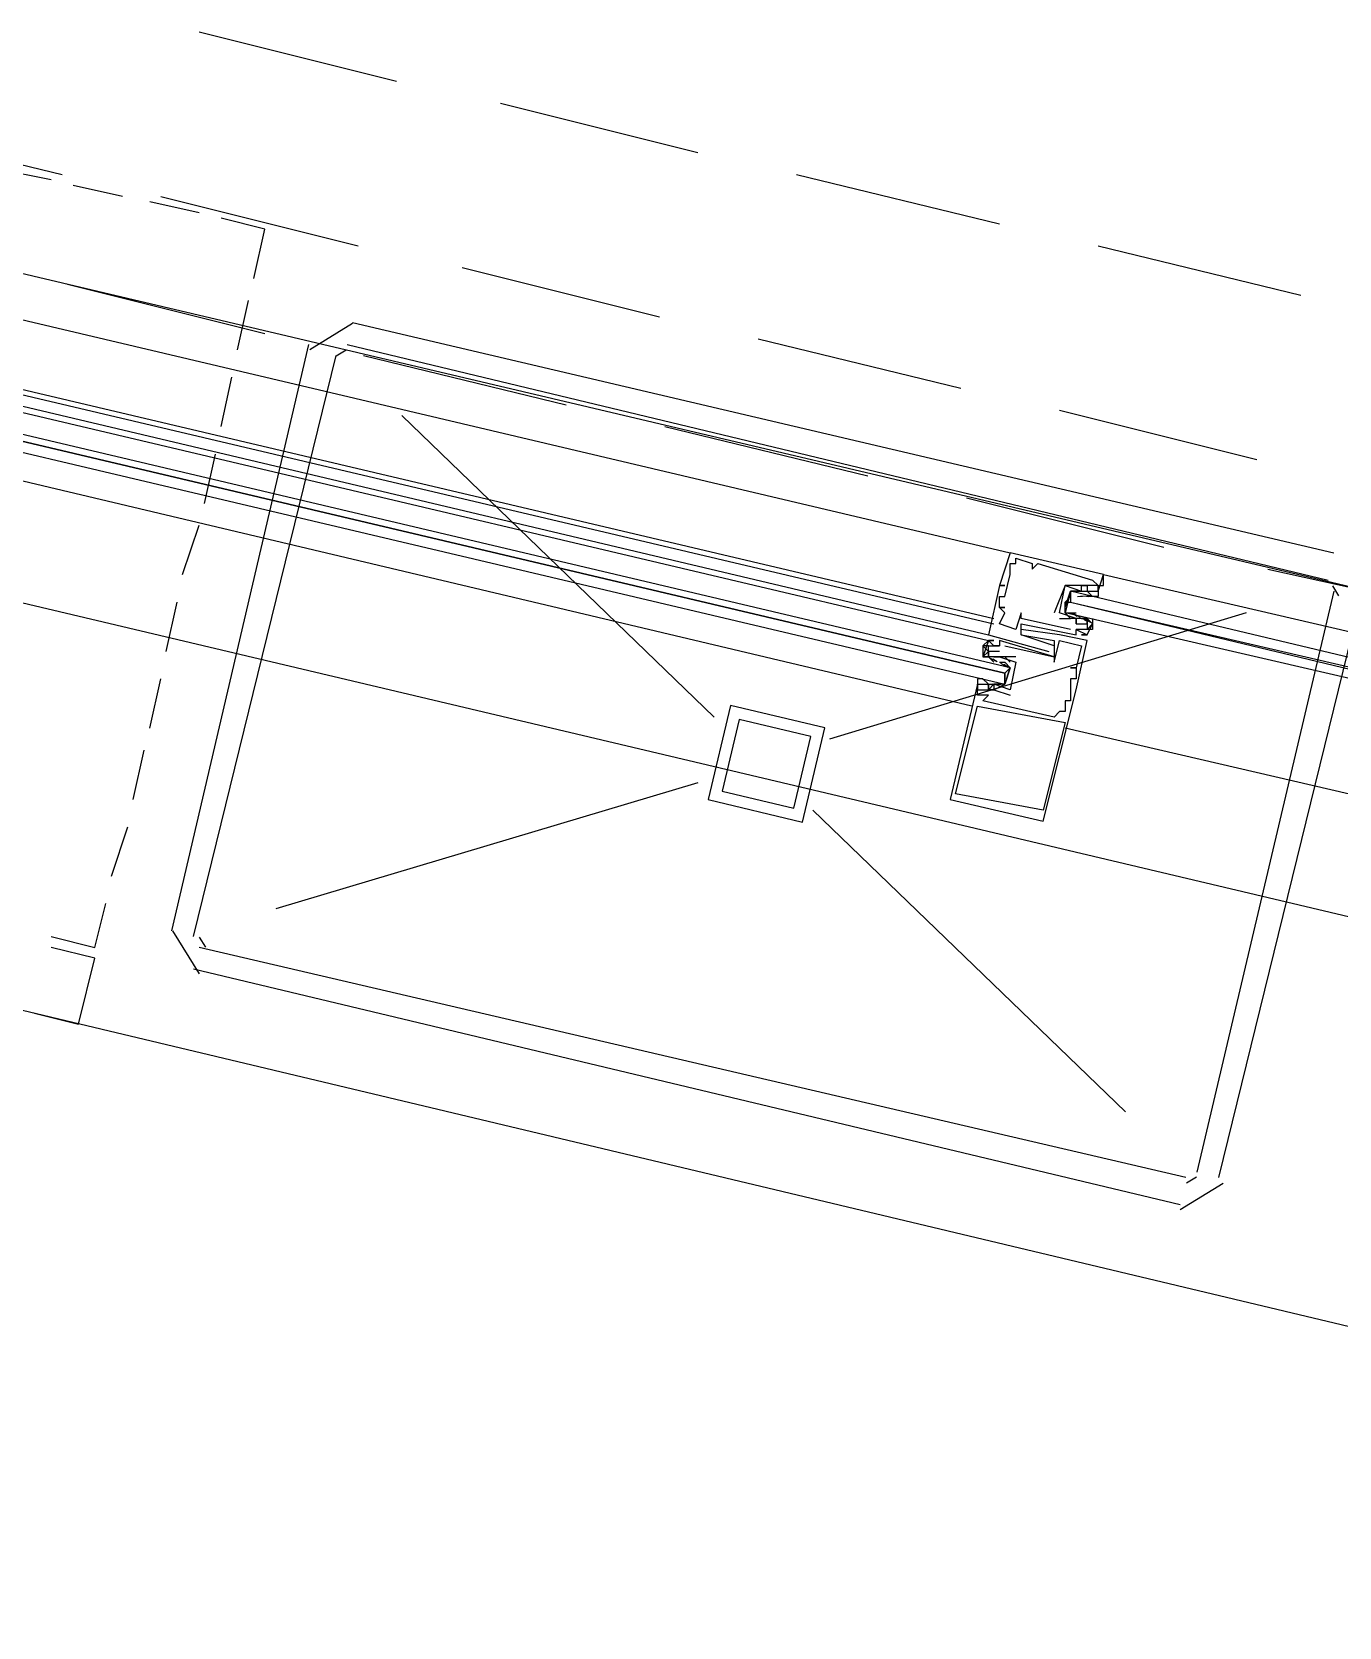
# Model space of a CAD drawing. Header units: feet. Extents: x -84 to 198, y -22 to 181.
# Drawn here: x 104.82 to 108, y 137.671 to 141.551 of the extents above; entities that cross this region are included whole.
import ezdxf

# ---------------------------------------------------------------- set-up
doc = ezdxf.new("R2010")
doc.units = ezdxf.units.FT
doc.layers.add('A-LINEA', color=7, linetype='CONTINUOUS')

msp = doc.modelspace()

# ---------------------------------------------------------------- linework, layer by layer
at = {"layer": 'A-LINEA'}
for p, q in [((105.2267, 141.5511), (105.7067, 141.4311)), ((105.96, 141.3778), (106.44, 141.2578)), ((104.4, 141.3244), (104.8933, 141.2044)), ((110.8933, 139.5244), (103.7733, 141.2044)), ((110.8933, 139.5244), (103.7733, 141.2044)), ((104.8667, 141.1911), (104.7333, 141.2178)), ((106.68, 141.2044), (107.1733, 141.0844)), ((105.04, 141.1511), (104.92, 141.1778)), ((105.2267, 141.1111), (105.1067, 141.1378)), ((105.1333, 141.1511), (105.6133, 141.0311)), ((105.3867, 141.0711), (105.28, 141.0978)), ((105.36, 140.9511), (105.3867, 141.0711)), ((104.1467, 141.0044), (107.2, 140.2844)), ((104.1467, 141.0044), (107.2, 140.2844)), ((107.4133, 141.0311), (107.9067, 140.9111)), ((105.8667, 140.9778), (106.3467, 140.8578)), ((104.9067, 140.9378), (105.3867, 140.8178)), ((104.9067, 140.9378), (105.3867, 140.8178)), ((105.32, 140.7778), (105.3467, 140.8978)), ((104.1067, 140.8444), (107.16, 140.1244)), ((104.1067, 140.8444), (107.16, 140.1244)), ((105.6, 140.8444), (107.9867, 140.2844)), ((104.1067, 140.8311), (107.16, 140.1111)), ((104.1067, 140.8311), (107.16, 140.1111)), ((105.6, 140.8421), (105.4957, 140.7778)), ((104.0933, 140.7911), (107.1467, 140.0711)), ((104.0933, 140.7911), (107.1467, 140.0711)), ((104.1067, 140.8044), (107.1467, 140.0844)), ((104.1067, 140.8044), (107.1467, 140.0844)), ((105.16, 139.3644), (105.4933, 140.7911)), ((105.5846, 140.7772), (105.5605, 140.7624)), ((105.5867, 140.7911), (107.9733, 140.2178)), ((106.5867, 140.8044), (107.08, 140.6844)), ((105.2133, 139.3511), (105.56, 140.7644)), ((105.6267, 140.7644), (106.12, 140.6444)), ((105.6267, 140.7644), (106.12, 140.6444)), ((105.28, 140.5911), (105.3067, 140.7111)), ((107.1067, 139.9111), (104.0667, 140.6311)), ((107.1067, 139.9111), (104.0667, 140.6311)), ((106.48, 139.8844), (105.72, 140.6178)), ((107.32, 140.6311), (107.8, 140.5111)), ((106.36, 140.5911), (106.8533, 140.4711)), ((106.36, 140.5911), (106.8533, 140.4711)), ((105.24, 140.4044), (105.2667, 140.5244)), ((110.7067, 138.7644), (103.6, 140.4444)), ((110.7067, 138.7644), (103.6, 140.4444)), ((107.0933, 140.4178), (107.5733, 140.2978)), ((107.0933, 140.4178), (107.5733, 140.2978)), ((105.1867, 140.2311), (105.2267, 140.3511)), ((107.2, 140.2844), (107.2, 140.2844)), ((107.2, 140.2844), (107.2, 140.2844)), ((107.2133, 140.2711), (107.2133, 140.2711)), ((107.2133, 140.2711), (107.2133, 140.2711)), ((107.2, 140.2578), (107.2, 140.2578)), ((107.2, 140.2578), (107.2, 140.2578)), ((107.2, 140.2444), (107.2, 140.2444)), ((107.2, 140.2444), (107.2, 140.2444)), ((107.2, 140.2311), (107.2, 140.2311)), ((107.2, 140.2311), (107.2, 140.2311)), ((107.2133, 140.2578), (107.2133, 140.2578)), ((107.2133, 140.2578), (107.2133, 140.2578)), ((107.2533, 140.2578), (107.2533, 140.2578)), ((107.2533, 140.2578), (107.2533, 140.2578)), ((107.2533, 140.2444), (107.2533, 140.2444)), ((107.2533, 140.2444), (107.2533, 140.2444)), ((107.2667, 140.2578), (107.2667, 140.2578)), ((107.2667, 140.2578), (107.2667, 140.2578)), ((107.4133, 140.1911), (107.4267, 140.2311)), ((107.4133, 140.1911), (107.4267, 140.2311)), ((107.4267, 140.2311), (107.4267, 140.2311)), ((107.4267, 140.2311), (107.4267, 140.2311)), ((107.8267, 140.2444), (108.3067, 140.1378)), ((107.8267, 140.2444), (108.3067, 140.1378)), ((107.1733, 140.2044), (107.1733, 140.2044)), ((107.1733, 140.2044), (107.1733, 140.2044)), ((107.1733, 140.2044), (107.1733, 140.2044)), ((107.1733, 140.2044), (107.1733, 140.2044)), ((107.1867, 140.2044), (107.1867, 140.2044)), ((107.1867, 140.2044), (107.1867, 140.2044)), ((107.3333, 140.2044), (107.3333, 140.2044)), ((107.3333, 140.2044), (107.3333, 140.2044)), ((107.3333, 140.2044), (107.3333, 140.2044)), ((107.3333, 140.2044), (107.3333, 140.2044)), ((107.36, 140.1911), (107.36, 140.1911)), ((107.36, 140.1911), (107.36, 140.1911)), ((107.3733, 140.2044), (107.3733, 140.2044)), ((107.3733, 140.2044), (107.3733, 140.2044)), ((107.3733, 140.2044), (107.3733, 140.2044)), ((107.3733, 140.2044), (107.3733, 140.2044)), ((107.3733, 140.1911), (107.3733, 140.1911)), ((107.3733, 140.1911), (107.3733, 140.1911)), ((107.3867, 140.2044), (107.3867, 140.2044)), ((107.3867, 140.2044), (107.3867, 140.2044)), ((107.3867, 140.1911), (107.3867, 140.1911)), ((107.4, 140.1778), (107.3867, 140.1911)), ((107.3867, 140.1911), (107.3867, 140.1911)), ((107.4, 140.1778), (107.3867, 140.1911)), ((107.4, 140.2178), (107.4, 140.2178)), ((107.4, 140.2178), (107.4, 140.2178)), ((107.4133, 140.2044), (107.4133, 140.2044)), ((107.4133, 140.2044), (107.4133, 140.2044)), ((107.4133, 140.1911), (107.4133, 140.1911)), ((107.4133, 140.1911), (107.4133, 140.1911)), ((107.9867, 140.1911), (107.6533, 138.7778)), ((107.9995, 140.1798), (107.9846, 140.2039)), ((105.1467, 140.0444), (105.1733, 140.1644)), ((107.1733, 140.1778), (107.1733, 140.1778)), ((107.1733, 140.1778), (107.1733, 140.1778)), ((107.1733, 140.1511), (107.1733, 140.1511)), ((107.1733, 140.1511), (107.1733, 140.1511)), ((107.1733, 140.1511), (107.1733, 140.1511)), ((107.1733, 140.1511), (107.1733, 140.1511)), ((107.1867, 140.1778), (107.1867, 140.1778)), ((107.1867, 140.1778), (107.1867, 140.1778)), ((107.1867, 140.1511), (107.1867, 140.1511)), ((107.1867, 140.1511), (107.1867, 140.1511)), ((107.3467, 140.1778), (107.3333, 140.1644)), ((107.3467, 140.1778), (107.3333, 140.1644)), ((107.3636, 140.1779), (107.3754, 140.179)), ((107.3636, 140.1779), (107.3754, 140.179)), ((107.3711, 140.1786), (107.3915, 140.1792)), ((107.3711, 140.1786), (107.3915, 140.1792)), ((107.3849, 140.1785), (107.4032, 140.1788)), ((107.3849, 140.1785), (107.4032, 140.1788)), ((107.3867, 140.1778), (107.3867, 140.1778)), ((107.3867, 140.1778), (107.3867, 140.1778)), ((107.3902, 140.1779), (107.4021, 140.179)), ((107.3902, 140.1779), (107.4021, 140.179)), ((107.4, 140.1778), (107.4, 140.1778)), ((107.4, 140.1778), (107.4, 140.1778)), ((108.0533, 140.1778), (107.7067, 138.7644)), ((107.7733, 140.1378), (106.76, 139.8311)), ((107.1733, 140.1111), (107.1733, 140.1111)), ((107.1733, 140.1111), (107.1733, 140.1111)), ((107.1867, 140.1378), (107.1867, 140.1378)), ((107.1867, 140.1378), (107.1867, 140.1378)), ((107.2267, 140.1378), (107.2267, 140.1378)), ((107.2267, 140.1378), (107.2267, 140.1378)), ((107.2267, 140.1244), (107.2267, 140.1244)), ((107.2267, 140.1244), (107.2267, 140.1244)), ((107.2267, 140.1111), (107.2267, 140.1111)), ((107.2267, 140.1111), (107.2267, 140.1111)), ((107.3067, 140.1378), (107.3067, 140.1378)), ((107.3067, 140.1378), (107.3067, 140.1378)), ((107.32, 140.1378), (107.32, 140.1378)), ((107.32, 140.1378), (107.32, 140.1378)), ((107.32, 140.1378), (107.32, 140.1378)), ((107.32, 140.1378), (107.32, 140.1378)), ((107.32, 140.1244), (107.3467, 140.1244)), ((107.32, 140.1244), (107.32, 140.1244)), ((107.32, 140.1244), (107.3467, 140.1244)), ((107.32, 140.1244), (107.32, 140.1244)), ((107.3467, 140.1378), (107.3467, 140.1378)), ((107.3467, 140.1378), (107.3467, 140.1378)), ((107.3467, 140.1244), (107.3467, 140.1244)), ((107.3467, 140.1244), (107.3467, 140.1244)), ((107.3622, 140.1293), (107.352, 140.1355)), ((107.3622, 140.1293), (107.352, 140.1355)), ((107.3705, 140.1264), (107.3525, 140.1361)), ((107.3705, 140.1264), (107.3525, 140.1361)), ((107.36, 140.1244), (107.36, 140.1244)), ((107.36, 140.1244), (107.36, 140.1244)), ((107.36, 140.1244), (107.36, 140.1244)), ((107.36, 140.1244), (107.36, 140.1244)), ((107.36, 140.1244), (107.36, 140.1244)), ((107.36, 140.1244), (107.36, 140.1244)), ((107.36, 140.1111), (107.36, 140.1111)), ((107.36, 140.1111), (107.36, 140.1111)), ((107.36, 140.1111), (107.36, 140.1111)), ((107.36, 140.1111), (107.36, 140.1111)), ((107.3733, 140.1378), (107.3733, 140.1378)), ((107.3733, 140.1378), (107.3733, 140.1378)), ((107.3733, 140.1244), (107.3733, 140.1244)), ((107.3733, 140.1244), (107.3867, 140.1244)), ((107.3733, 140.1244), (107.3733, 140.1244)), ((107.3733, 140.1244), (107.3867, 140.1244)), ((107.3889, 140.116), (107.3787, 140.1222)), ((107.3889, 140.116), (107.3787, 140.1222)), ((107.3959, 140.1142), (107.3796, 140.1226)), ((107.3959, 140.1142), (107.3796, 140.1226)), ((107.3867, 140.1244), (107.3867, 140.1244)), ((107.3867, 140.1244), (107.3867, 140.1244)), ((107.3867, 140.1244), (107.3867, 140.1244)), ((107.3867, 140.1244), (107.3867, 140.1244)), ((107.3867, 140.1111), (107.3867, 140.1111)), ((107.3867, 140.1111), (107.3867, 140.1111)), ((107.4, 140.1111), (107.4, 140.1111)), ((107.4, 140.1111), (107.4, 140.1111)), ((107.1467, 140.0844), (107.1467, 140.0844)), ((107.1467, 140.0844), (107.1467, 140.0844)), ((107.1467, 140.0711), (107.1467, 140.0711)), ((107.1467, 140.0711), (107.1467, 140.0711)), ((107.1467, 140.0711), (107.1467, 140.0711)), ((107.1467, 140.0711), (107.1467, 140.0711)), ((107.1467, 140.0711), (107.1467, 140.0711)), ((107.1467, 140.0711), (107.1467, 140.0711)), ((107.1467, 140.0711), (107.1467, 140.0711)), ((107.1467, 140.0711), (107.1467, 140.0711)), ((107.1467, 140.0711), (107.1467, 140.0711)), ((107.1467, 140.0711), (107.1467, 140.0711)), ((107.16, 140.0711), (107.16, 140.0711)), ((107.16, 140.0711), (107.16, 140.0711)), ((107.1733, 140.0711), (107.1733, 140.0711)), ((107.1733, 140.0711), (107.1733, 140.0711)), ((107.2133, 140.0978), (107.2133, 140.0978)), ((107.2133, 140.0978), (107.2133, 140.0978)), ((107.2267, 140.0978), (107.2267, 140.0978)), ((107.2267, 140.0978), (107.2267, 140.0978)), ((107.2267, 140.0844), (107.2267, 140.0844)), ((107.2267, 140.0844), (107.2267, 140.0844)), ((107.2267, 140.0844), (107.2267, 140.0844)), ((107.2267, 140.0844), (107.2267, 140.0844)), ((107.3067, 140.0711), (107.3067, 140.0711)), ((107.3067, 140.0711), (107.3067, 140.0711)), ((107.32, 140.0844), (107.32, 140.0844)), ((107.32, 140.0844), (107.32, 140.0844)), ((107.32, 140.0711), (107.32, 140.0711)), ((107.32, 140.0711), (107.32, 140.0711)), ((107.3467, 140.0978), (107.3467, 140.0978)), ((107.3467, 140.0978), (107.3467, 140.0978)), ((107.36, 140.0978), (107.36, 140.0978)), ((107.36, 140.0978), (107.36, 140.0978)), ((107.36, 140.0978), (107.36, 140.0978)), ((107.36, 140.0978), (107.36, 140.0978)), ((107.36, 140.0844), (107.36, 140.0844)), ((107.36, 140.0844), (107.36, 140.0844)), ((107.3733, 140.0978), (107.3733, 140.0978)), ((107.3733, 140.0978), (107.3733, 140.0978)), ((107.3733, 140.0844), (107.3733, 140.0844)), ((107.3733, 140.0844), (107.3733, 140.0844)), ((107.3867, 140.0978), (107.3867, 140.0978)), ((107.3867, 140.0978), (107.3867, 140.0978)), ((107.3867, 140.0844), (107.3867, 140.0844)), ((107.3867, 140.0844), (107.3867, 140.0844)), ((107.3867, 140.0844), (107.3867, 140.0844)), ((107.3867, 140.0844), (107.3867, 140.0844)), ((107.3867, 140.0711), (107.3867, 140.0711)), ((107.3867, 140.0711), (107.3867, 140.0711)), ((107.1333, 140.0311), (107.1333, 140.0311)), ((107.1333, 140.0311), (107.1333, 140.0311)), ((107.1467, 140.0578), (107.1467, 140.0578)), ((107.1467, 140.0578), (107.1467, 140.0578)), ((107.1467, 140.0444), (107.1467, 140.0444)), ((107.1467, 140.0444), (107.1467, 140.0444)), ((107.1467, 140.0311), (107.1467, 140.0311)), ((107.1467, 140.0311), (107.1467, 140.0311)), ((107.1467, 140.0311), (107.16, 140.0178)), ((107.1467, 140.0311), (107.1467, 140.0311)), ((107.1467, 140.0311), (107.1467, 140.0311)), ((107.1467, 140.0311), (107.16, 140.0178)), ((107.16, 140.0578), (107.16, 140.0578)), ((107.16, 140.0578), (107.16, 140.0578)), ((107.16, 140.0578), (107.16, 140.0578)), ((107.16, 140.0578), (107.16, 140.0578)), ((107.16, 140.0311), (107.16, 140.0311)), ((107.16, 140.0311), (107.16, 140.0311)), ((107.16, 140.0311), (107.16, 140.0311)), ((107.16, 140.0311), (107.16, 140.0311)), ((107.1733, 140.0578), (107.1733, 140.0578)), ((107.1733, 140.0578), (107.1733, 140.0578)), ((107.1733, 140.0578), (107.1733, 140.0578)), ((107.1733, 140.0578), (107.1733, 140.0578)), ((107.1733, 140.0444), (107.1733, 140.0444)), ((107.1733, 140.0444), (107.1733, 140.0444)), ((107.1733, 140.0311), (107.1733, 140.0311)), ((107.1733, 140.0311), (107.1733, 140.0311)), ((107.1733, 140.0311), (107.1733, 140.0311)), ((107.1733, 140.0311), (107.1733, 140.0311)), ((107.1733, 140.0311), (107.1733, 140.0311)), ((107.1733, 140.0311), (107.1733, 140.0311)), ((107.1867, 140.0578), (107.1867, 140.0578)), ((107.1867, 140.0578), (107.1867, 140.0578)), ((107.2133, 140.0311), (107.1867, 140.0311)), ((107.1867, 140.0311), (107.1867, 140.0311)), ((107.2133, 140.0311), (107.1867, 140.0311)), ((107.1867, 140.0311), (107.1867, 140.0311)), ((107.2133, 140.0311), (107.2133, 140.0311)), ((107.2133, 140.0311), (107.2133, 140.0311)), ((107.2933, 140.0578), (107.2933, 140.0578)), ((107.2933, 140.0578), (107.2933, 140.0578)), ((107.2933, 140.0444), (107.2933, 140.0444)), ((107.2933, 140.0444), (107.2933, 140.0444)), ((107.3067, 140.0578), (107.3067, 140.0578)), ((107.3067, 140.0578), (107.3067, 140.0578)), ((107.3067, 140.0311), (107.3067, 140.0311)), ((107.3067, 140.0311), (107.3067, 140.0311)), ((107.3067, 140.0311), (107.3067, 140.0311)), ((107.3067, 140.0311), (107.3067, 140.0311)), ((107.3733, 140.0578), (107.3733, 140.0578)), ((107.3733, 140.0578), (107.3733, 140.0578)), ((107.1508, 140.0281), (107.167, 140.0196)), ((107.1508, 140.0281), (107.167, 140.0196)), ((107.1578, 140.0263), (107.168, 140.02)), ((107.1578, 140.0263), (107.168, 140.02)), ((107.16, 140.0178), (107.16, 140.0178)), ((107.16, 140.0178), (107.16, 140.0178)), ((107.1762, 140.0158), (107.1941, 140.0062)), ((107.1762, 140.0158), (107.1941, 140.0062)), ((107.1845, 140.0129), (107.1946, 140.0067)), ((107.1845, 140.0129), (107.1946, 140.0067)), ((107.1867, 140.0178), (107.1867, 140.0178)), ((107.1867, 140.0178), (107.1867, 140.0178)), ((107.1867, 139.9911), (107.1867, 139.9778)), ((107.1867, 139.9911), (107.1867, 139.9778)), ((107.2133, 140.0178), (107.2133, 140.0178)), ((107.2133, 140.0178), (107.2133, 140.0178)), ((107.2133, 140.0178), (107.2133, 140.0178)), ((107.2133, 140.0178), (107.2133, 140.0178)), ((107.3067, 140.0178), (107.3067, 140.0178)), ((107.3067, 140.0178), (107.3067, 140.0178)), ((107.3467, 140.0044), (107.3467, 140.0044)), ((107.3467, 140.0044), (107.3467, 140.0044)), ((107.36, 140.0044), (107.36, 140.0044)), ((107.36, 140.0044), (107.36, 140.0044)), ((107.36, 140.0044), (107.36, 140.0044)), ((107.36, 140.0044), (107.36, 140.0044)), ((105.1067, 139.8578), (105.1333, 139.9778)), ((107.12, 139.9644), (107.12, 139.9644)), ((107.12, 139.9644), (107.12, 139.9644)), ((107.1467, 139.9644), (107.1333, 139.9778)), ((107.1467, 139.9644), (107.1333, 139.9778)), ((107.1333, 139.9644), (107.1333, 139.9644)), ((107.1333, 139.9644), (107.1333, 139.9644)), ((107.1617, 139.9637), (107.1434, 139.9634)), ((107.1617, 139.9637), (107.1434, 139.9634)), ((107.1564, 139.9643), (107.1446, 139.9633)), ((107.1564, 139.9643), (107.1446, 139.9633)), ((107.1467, 139.9778), (107.1467, 139.9778)), ((107.1467, 139.9778), (107.1467, 139.9778)), ((107.1467, 139.9644), (107.1467, 139.9644)), ((107.1467, 139.9644), (107.1467, 139.9644)), ((107.1756, 139.9636), (107.1552, 139.963)), ((107.1756, 139.9636), (107.1552, 139.963)), ((107.16, 139.9644), (107.16, 139.9644)), ((107.16, 139.9644), (107.16, 139.9644)), ((107.1831, 139.9643), (107.1712, 139.9633)), ((107.1831, 139.9643), (107.1712, 139.9633)), ((107.1733, 139.9644), (107.1733, 139.9644)), ((107.1733, 139.9644), (107.1733, 139.9644)), ((107.3467, 139.9778), (107.3467, 139.9778)), ((107.3467, 139.9778), (107.3467, 139.9778)), ((107.36, 139.9778), (107.36, 139.9778)), ((107.36, 139.9778), (107.36, 139.9778)), ((107.12, 139.9511), (107.12, 139.9511)), ((107.12, 139.9511), (107.12, 139.9511)), ((107.12, 139.9378), (107.12, 139.9378)), ((107.12, 139.9378), (107.12, 139.9378)), ((107.1333, 139.9244), (107.1333, 139.9244)), ((107.1333, 139.9244), (107.1333, 139.9244)), ((107.1467, 139.9511), (107.1467, 139.9511)), ((107.1467, 139.9511), (107.1467, 139.9511)), ((107.1467, 139.9378), (107.1467, 139.9378)), ((107.1467, 139.9378), (107.1467, 139.9378)), ((107.16, 139.9511), (107.16, 139.9511)), ((107.16, 139.9511), (107.16, 139.9511)), ((107.16, 139.9511), (107.16, 139.9511)), ((107.16, 139.9511), (107.16, 139.9511)), ((107.2, 139.9511), (107.2, 139.9511)), ((107.2, 139.9511), (107.2, 139.9511)), ((107.2, 139.9511), (107.2, 139.9511)), ((107.2, 139.9511), (107.2, 139.9511)), ((107.2, 139.9378), (107.2, 139.9378)), ((107.2, 139.9378), (107.2, 139.9378)), ((107.3333, 139.9244), (107.3333, 139.9244)), ((107.3333, 139.9244), (107.3333, 139.9244)), ((107.3467, 139.9244), (107.3467, 139.9244)), ((107.3467, 139.9244), (107.3467, 139.9244)), ((107.36, 139.9511), (107.36, 139.9511)), ((107.36, 139.9511), (107.36, 139.9511)), ((107.12, 139.9111), (107.12, 139.9111)), ((107.12, 139.9111), (107.12, 139.9111)), ((107.3067, 139.8844), (107.3067, 139.8844)), ((107.3067, 139.8844), (107.3067, 139.8844)), ((107.32, 139.8978), (107.32, 139.8978)), ((107.32, 139.8978), (107.32, 139.8978)), ((107.3333, 139.8978), (107.3333, 139.8978)), ((107.3333, 139.8978), (107.3333, 139.8978)), ((107.3333, 139.8711), (107.3333, 139.8711)), ((107.3333, 139.8711), (107.3333, 139.8711)), ((105.0667, 139.6844), (105.0933, 139.8044)), ((106.44, 139.7244), (105.4133, 139.4178)), ((107.0533, 139.6844), (107.0533, 139.6844)), ((107.0533, 139.6844), (107.0533, 139.6844)), ((107.0667, 139.6978), (107.0667, 139.6978)), ((107.0667, 139.6978), (107.0667, 139.6978)), ((107.48, 138.9244), (106.72, 139.6578)), ((107.28, 139.6578), (107.28, 139.6578)), ((107.28, 139.6578), (107.28, 139.6578)), ((105.0133, 139.4978), (105.0533, 139.6178)), ((107.28, 139.6311), (107.28, 139.6311)), ((107.28, 139.6311), (107.28, 139.6311)), ((105.1623, 139.3645), (105.2266, 139.2601)), ((105.2272, 139.3491), (105.242, 139.325)), ((104.9733, 139.2978), (104.8667, 139.3244)), ((107.6267, 138.7644), (105.2267, 139.3244)), ((107.6133, 138.6978), (105.2133, 139.2711)), ((107.6133, 138.6868), (107.7177, 138.7511)), ((107.6287, 138.7517), (107.6528, 138.7665))]:
    msp.add_line(p, q, dxfattribs=at)
for points in [[(101.64, 139.9244), (111.0933, 137.6711), (111.8533, 140.8311)], [(104.08, 140.6978), (107.1867, 139.9644), (107.1867, 139.9778), (107.1867, 139.9911), (104.08, 140.7244), (107.1867, 139.9911), (107.2, 140.0044), (104.0933, 140.7378)], [(104.08, 140.6978), (107.1867, 139.9644), (107.1867, 139.9778), (107.1867, 139.9911), (104.08, 140.7244), (107.1867, 139.9911), (107.2, 140.0044), (104.0933, 140.7378)], [(107.4267, 140.2311), (107.2, 140.2844), (107.1733, 140.2044), (107.1867, 140.2044), (107.1733, 140.2044), (107.1467, 140.0844), (107.2933, 140.0444)], [(107.4267, 140.2311), (107.2, 140.2844), (107.1733, 140.2044), (107.1867, 140.2044), (107.1733, 140.2044), (107.1467, 140.0844), (107.2933, 140.0444)], [(107.3467, 140.0978), (107.2267, 140.1244), (107.2267, 140.1378), (107.2133, 140.0978), (107.1733, 140.1111), (107.1867, 140.1378), (107.1733, 140.1511), (107.1867, 140.1511), (107.1733, 140.1511), (107.1733, 140.1778), (107.1867, 140.1778), (107.2, 140.2311), (107.2, 140.2444), (107.2, 140.2578), (107.2133, 140.2578), (107.2133, 140.2711)], [(107.3467, 140.0978), (107.2267, 140.1244), (107.2267, 140.1378), (107.2133, 140.0978), (107.1733, 140.1111), (107.1867, 140.1378), (107.1733, 140.1511), (107.1867, 140.1511), (107.1733, 140.1511), (107.1733, 140.1778), (107.1867, 140.1778), (107.2, 140.2311), (107.2, 140.2444), (107.2, 140.2578), (107.2133, 140.2578), (107.2133, 140.2711)], [(107.2133, 140.2711), (107.2533, 140.2578), (107.2533, 140.2444), (107.2667, 140.2578), (107.4, 140.2178), (107.4133, 140.2044), (107.3733, 140.2044), (107.3733, 140.2044), (107.3333, 140.2044), (107.3333, 140.2044), (107.3067, 140.1378)], [(107.2133, 140.2711), (107.2533, 140.2578), (107.2533, 140.2444), (107.2667, 140.2578), (107.4, 140.2178), (107.4133, 140.2044), (107.3733, 140.2044), (107.3733, 140.2044), (107.3333, 140.2044), (107.3333, 140.2044), (107.3067, 140.1378)], [(107.4133, 140.2044), (107.4267, 140.2044), (107.4267, 140.2311), (109.0933, 139.8444)], [(107.4133, 140.2044), (107.4267, 140.2044), (107.4267, 140.2311)], [(107.4133, 140.2044), (107.4267, 140.2044), (107.4267, 140.2311)], [(107.4133, 140.2044), (107.4267, 140.2044), (107.4267, 140.2311), (109.0933, 139.8444)], [(107.4133, 140.2044), (107.4267, 140.2044), (107.4267, 140.2311)], [(107.4133, 140.2044), (107.4267, 140.2044), (107.4267, 140.2311)], [(107.3733, 140.1244), (107.36, 140.1244), (107.36, 140.1111), (107.36, 140.1244), (107.32, 140.1378), (107.3333, 140.2044), (107.3733, 140.1911), (107.3733, 140.2044), (107.3867, 140.2044), (107.3867, 140.1911)], [(107.3733, 140.1244), (107.36, 140.1244), (107.36, 140.1111), (107.36, 140.1244), (107.32, 140.1378), (107.3333, 140.2044), (107.3733, 140.1911), (107.3733, 140.2044), (107.3867, 140.2044), (107.3867, 140.1911)], [(107.3333, 140.1511), (107.3467, 140.1911), (107.3733, 140.1911), (107.3867, 140.1911), (107.4, 140.1911), (107.4133, 140.1911), (107.4133, 140.2044), (107.4133, 140.1778), (107.4, 140.1778)], [(107.3333, 140.1511), (107.3467, 140.1911), (107.3733, 140.1911), (107.3867, 140.1911), (107.4, 140.1911), (107.4133, 140.1911), (107.4133, 140.2044), (107.4133, 140.1778), (107.4, 140.1778)], [(107.3733, 140.1911), (107.36, 140.1911), (107.3467, 140.1911), (107.3333, 140.1378), (107.3467, 140.1378), (107.36, 140.1378)], [(107.3733, 140.1911), (107.36, 140.1911), (107.3467, 140.1911), (107.3333, 140.1378), (107.3467, 140.1378), (107.36, 140.1378)], [(109.08, 139.7778), (107.3467, 140.1911), (107.3467, 140.1778), (107.3467, 140.1644), (109.0667, 139.7644)], [(109.08, 139.7778), (107.3467, 140.1911), (107.3467, 140.1778), (107.3467, 140.1644), (109.0667, 139.7644)], [(109.0667, 139.7378), (107.3333, 140.1378), (107.3333, 140.1511), (107.3333, 140.1644), (107.3467, 140.1644), (109.0667, 139.7511)], [(109.0667, 139.7378), (107.3333, 140.1378), (107.3333, 140.1511), (107.3333, 140.1644), (107.3467, 140.1644), (109.0667, 139.7511)], [(107.3067, 140.0578), (107.2267, 140.0844), (107.2267, 140.1111), (107.36, 140.0844), (107.36, 140.0978), (107.3867, 140.0844), (107.3733, 140.0844), (107.3867, 140.0844), (107.4, 140.1111), (107.3867, 140.1244), (107.3867, 140.1244)], [(107.3067, 140.0578), (107.2267, 140.0844), (107.2267, 140.1111), (107.36, 140.0844), (107.36, 140.0978), (107.3867, 140.0844), (107.3733, 140.0844), (107.3867, 140.0844), (107.4, 140.1111), (107.3867, 140.1244), (107.3867, 140.1244)], [(107.4, 140.1244), (107.4, 140.0978), (107.3867, 140.0978), (107.4, 140.1111), (107.3867, 140.1244), (107.3867, 140.1111), (107.3867, 140.1244), (107.36, 140.1244), (107.3467, 140.1244), (107.3333, 140.1378)], [(107.4, 140.1244), (107.4, 140.0978), (107.3867, 140.0978), (107.4, 140.1111), (107.3867, 140.1244), (107.3867, 140.1111), (107.3867, 140.1244), (107.36, 140.1244), (107.3467, 140.1244), (107.3333, 140.1378)], [(107.36, 140.1111), (107.3867, 140.1111), (107.3867, 140.0978), (107.3733, 140.0978), (107.36, 140.0978), (107.36, 140.0978)], [(107.36, 140.1111), (107.3867, 140.1111), (107.3867, 140.0978), (107.3733, 140.0978), (107.36, 140.0978), (107.36, 140.0978)], [(107.12, 139.9644), (107.0533, 139.6844), (107.28, 139.6311), (107.36, 139.9511), (107.3867, 140.0711), (107.32, 140.0844), (107.2267, 140.0978)], [(107.12, 139.9644), (107.0533, 139.6844), (107.28, 139.6311), (107.36, 139.9511), (107.3867, 140.0711), (107.32, 140.0844), (107.2267, 140.0978)], [(107.1867, 140.0578), (107.3067, 140.0311), (107.3067, 140.0178), (107.32, 140.0711), (107.3733, 140.0578), (107.36, 140.0044), (107.3467, 140.0044), (107.36, 140.0044), (107.36, 139.9778), (107.3467, 139.9778), (107.3467, 139.9244), (107.3333, 139.9244), (107.3333, 139.8978), (107.32, 139.8978), (107.3067, 139.8844), (107.1333, 139.9244), (107.1467, 139.9378), (107.12, 139.9378), (107.12, 139.9511), (107.16, 139.9511), (107.16, 139.9511), (107.2, 139.9378)], [(107.1867, 140.0578), (107.3067, 140.0311), (107.3067, 140.0178), (107.32, 140.0711), (107.3733, 140.0578), (107.36, 140.0044), (107.3467, 140.0044), (107.36, 140.0044), (107.36, 139.9778), (107.3467, 139.9778), (107.3467, 139.9244), (107.3333, 139.9244), (107.3333, 139.8978), (107.32, 139.8978), (107.3067, 139.8844), (107.1333, 139.9244), (107.1467, 139.9378), (107.12, 139.9378), (107.12, 139.9511), (107.16, 139.9511), (107.16, 139.9511), (107.2, 139.9378)], [(107.2267, 140.0844), (107.3067, 140.0711), (107.3067, 140.0311), (107.1733, 140.0711), (107.1733, 140.0578), (107.16, 140.0578), (107.1467, 140.0711), (107.16, 140.0711), (107.1467, 140.0711), (107.1333, 140.0311), (107.1467, 140.0311), (107.1467, 140.0311)], [(107.2267, 140.0844), (107.3067, 140.0711), (107.3067, 140.0311), (107.1733, 140.0711), (107.1733, 140.0578), (107.16, 140.0578), (107.1467, 140.0711), (107.16, 140.0711), (107.1467, 140.0711), (107.1333, 140.0311), (107.1467, 140.0311), (107.1467, 140.0311)], [(107.1467, 140.0578), (107.1333, 140.0578), (107.1467, 140.0711)], [(107.1467, 140.0578), (107.1333, 140.0578), (107.1467, 140.0711)], [(107.1467, 140.0578), (107.1333, 140.0578), (107.1467, 140.0711)], [(107.1467, 140.0578), (107.1333, 140.0578), (107.1467, 140.0711)], [(107.1467, 140.0578), (107.1333, 140.0578), (107.1467, 140.0711)], [(107.1467, 140.0578), (107.1333, 140.0578), (107.1467, 140.0711)], [(107.2, 140.0178), (107.1867, 140.0311), (107.1733, 140.0311), (107.1467, 140.0311), (107.1467, 140.0444), (107.1467, 140.0311), (107.1333, 140.0311), (107.1467, 140.0444), (107.1333, 140.0578), (107.1333, 140.0311)], [(107.2, 140.0178), (107.1867, 140.0311), (107.1733, 140.0311), (107.1467, 140.0311), (107.1467, 140.0444), (107.1467, 140.0311), (107.1333, 140.0311), (107.1467, 140.0444), (107.1333, 140.0578), (107.1333, 140.0311)], [(107.1733, 140.0444), (107.1467, 140.0444), (107.1467, 140.0578), (107.16, 140.0578), (107.1733, 140.0578), (107.1733, 140.0578)], [(107.1733, 140.0444), (107.1467, 140.0444), (107.1467, 140.0578), (107.16, 140.0578), (107.1733, 140.0578), (107.1733, 140.0578)], [(107.16, 140.0311), (107.1733, 140.0311), (107.16, 140.0311), (107.1733, 140.0311), (107.2133, 140.0178), (107.2, 139.9511), (107.16, 139.9644)], [(107.16, 140.0311), (107.1733, 140.0311), (107.16, 140.0311), (107.1733, 140.0311), (107.2133, 140.0178), (107.2, 139.9511), (107.16, 139.9644)], [(107.1333, 139.9778), (107.12, 139.9778), (107.12, 139.9511), (107.12, 139.9644), (107.1333, 139.9644), (107.1467, 139.9644), (107.1467, 139.9511), (107.16, 139.9644), (107.16, 139.9511), (107.1867, 139.9644), (107.2, 140.0044)], [(107.1333, 139.9778), (107.12, 139.9778), (107.12, 139.9511), (107.12, 139.9644), (107.1333, 139.9644), (107.1467, 139.9644), (107.1467, 139.9511), (107.16, 139.9644), (107.16, 139.9511), (107.1867, 139.9644), (107.2, 140.0044)], [(107.1733, 140.0178), (107.1867, 140.0178), (107.2, 140.0044), (107.1867, 139.9644), (107.1733, 139.9644), (107.16, 139.9644)], [(107.1733, 140.0178), (107.1867, 140.0178), (107.2, 140.0044), (107.1867, 139.9644), (107.1733, 139.9644), (107.16, 139.9644)], [(107.2133, 140.0178), (107.2133, 140.0178), (107.2, 139.9511), (107.2, 139.9511)], [(107.2133, 140.0178), (107.2133, 140.0178), (107.2, 139.9511), (107.2, 139.9511)], [(107.16, 139.9644), (107.16, 139.9511), (107.1467, 139.9511), (107.1467, 139.9644)], [(107.16, 139.9644), (107.16, 139.9511), (107.1467, 139.9511), (107.1467, 139.9644)], [(106.4648, 139.6837), (106.6941, 139.6292), (106.7486, 139.8585), (106.5193, 139.913), (106.4648, 139.6837)], [(106.4988, 139.7047), (106.6731, 139.6633), (106.7145, 139.8375), (106.5402, 139.879), (106.4988, 139.7047)], [(107.28, 139.6578), (107.0667, 139.6978), (107.12, 139.9111), (107.3333, 139.8711), (107.28, 139.6578)], [(107.28, 139.6578), (107.0667, 139.6978), (107.12, 139.9111), (107.3333, 139.8711), (107.28, 139.6578)], [(110.7867, 139.0444), (109, 139.4711), (107.3333, 139.8578)], [(110.7867, 139.0444), (109, 139.4711), (107.3333, 139.8578)], [(104.8667, 139.3511), (104.9733, 139.3244), (105, 139.4311)], [(104.8267, 139.1644), (104.9333, 139.1378), (104.9733, 139.2978)]]:
    msp.add_lwpolyline(points, dxfattribs=at)

doc.saveas('drawing.dxf')
